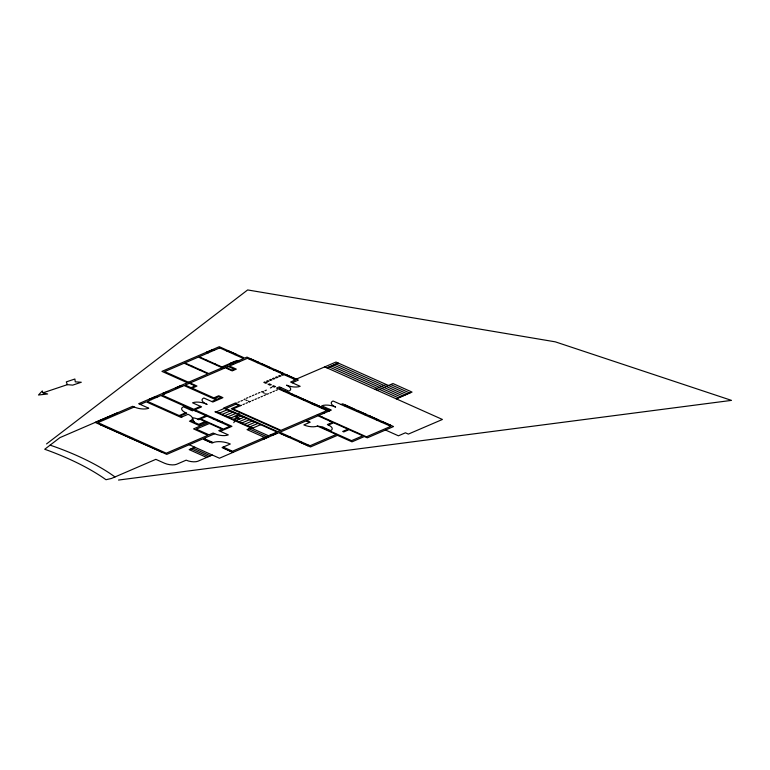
<?xml version="1.0" encoding="UTF-8"?>
<svg xmlns="http://www.w3.org/2000/svg" width="770" height="770" viewBox="0 0 770 770"><rect width="100%" height="100%" fill="white"/><g stroke="black" fill="none" stroke-linecap="round" stroke-linejoin="round"><path stroke-width="1.16" d="M233.791 422.672L236.101 418.659L239.682 418.688L234.436 416.435L237.362 416.474L239.143 413.403M46.547 443.934L247.651 289.944L555.305 341.842L731.5 400.381L118.522 480.057M212.289 455.022L197.871 461.249A8.672 3.484 10.5 0 1 186.167 460.171L176.725 464.233A8.894 3.571 10.5 0 1 164.52 463.222L155.838 459.344L111.467 478.459L106 479.72L103.863 478.209A171.845 69.079 10.5 0 0 47.807 450.363L44.718 449.266L59.925 437.62L117.435 412.836M206.986 352.227L212.607 349.801M226.9 351.091L228.016 350.61M191.817 366.655L192.567 366.328M206.062 360.524L206.812 360.196M234.85 354.652L235.966 354.161M200.306 370.437L201.057 370.12M214.541 364.316L215.292 363.989M221.924 366.953L236.91 360.504L239.566 361.688M229.518 363.796L229.932 364.316M230.759 363.267L235.129 361.38L235.928 361.736M188.496 382.257L207.987 373.873L184.136 363.219L164.645 371.602L196.985 386.049L192.105 388.147L213.848 397.859L218.719 395.761L222.953 397.657L212.838 402.017L203.829 397.984A9.875 3.966 10.5 0 0 206.158 403.961L207.217 404.433M222.232 367.752L208.737 373.556L184.887 362.891L198.381 357.088L223.82 368.455M149.977 399.072L155.598 396.646M162.903 393.508L167.398 391.574M176.022 387.859L180.517 385.924M292.205 382.748L298.385 380.082L246.968 357.107L244.716 358.069L219.277 346.702L161.931 371.371L187.38 382.748L138.658 403.711L148.726 408.206A10.539 4.235 10.5 0 1 134.249 407.003L97.896 422.643L166.281 453.203L207.881 435.3L193.568 428.9L200.316 426.003L189.439 421.142L193.357 421.084L194.425 421.556L193.482 421.96L198.785 424.328L205.157 421.594L199.853 419.226L198.727 419.708M140.246 404.423L146.242 401.844L180.96 417.359L188.082 414.289A10.539 4.235 10.5 0 1 190.565 420.661M190.094 382.969L225.321 367.81L232.213 370.89L236.332 369.119L229.441 366.039L247.43 358.3L295.67 379.86L290.608 382.036L300.156 386.299A9.875 3.966 10.5 0 1 286.584 385.164A9.875 3.966 10.5 0 1 288.914 391.131L279.366 386.867L276.555 388.08L328.511 411.296M249.287 359.128L250.414 358.647M100.61 424.838L101.736 424.357M257.238 362.68L258.364 362.198M261.482 364.576L262.608 364.094M269.433 368.127L270.559 367.646M273.668 370.024L274.794 369.542M179.169 415.569L185.734 412.749L186.792 413.221L180.228 416.041M191.355 410.323L192.664 409.765L160.853 395.549L147.368 401.353L182.086 416.868M200.537 406.377L193.79 409.274L161.979 395.068L184.097 385.549L215.898 399.765L211.779 401.536M130.043 437.986L131.16 437.504M195.051 410.824L196.177 410.343M281.628 373.575L282.744 373.094M131.901 438.813L133.017 438.332M264.957 381.91L263.831 382.392L265.958 383.344M266.458 381.266L267.96 380.621M269.452 379.976L270.953 379.331M272.455 378.686L273.956 378.041M275.448 377.396L276.95 376.751M278.451 376.106L279.953 375.462M281.454 374.817L282.946 374.172M267.517 381.737L269.019 381.092M270.52 380.447L272.012 379.803M273.514 379.158L275.015 378.513M276.517 377.868L278.008 377.223M279.51 376.578L281.012 375.933M282.513 375.288L284.005 374.644M285.863 375.471L286.989 374.99M204.589 415.088L205.715 414.606M193.357 421.084L192.808 417.792A7.902 3.176 10.5 0 1 197.861 419.15L205.917 415.685L193.722 410.237L192.413 410.805L183.404 406.772A9.875 3.966 10.5 0 0 185.734 412.749M244.889 398.918L243.926 399.794M246.39 398.273L247.892 397.628M249.393 396.983L250.885 396.338M252.387 395.693L253.888 395.048M255.39 394.394L256.882 393.749M258.383 393.104L259.885 392.459M270.376 387.945L271.877 387.3M235.678 403.345L236.428 403.018M237.93 402.373L239.431 401.728M240.923 401.083L242.425 400.439M263.417 391.41L261.386 391.815M264.909 390.765L266.41 390.12M216.389 411.815L224.253 408.427M293.813 379.023L294.939 378.542M296.267 379.138L335.989 362.044L407.551 394.019M219.373 413.153L227.237 409.765M280.954 387.579L279.269 388.311L328.039 410.102L329.724 409.37M326.865 367.829L338.117 362.988M241.462 405.27L233.031 408.899L281.002 430.334L326.913 410.583M242.964 404.625L244.465 403.981M245.957 403.336L247.459 402.691M248.96 402.046L250.462 401.401M251.954 400.756L253.455 400.111M254.957 399.466L256.458 398.822M257.95 398.177L259.452 397.532M260.953 396.887L262.454 396.242M263.956 395.597L265.448 394.952M268.451 393.663L266.949 394.307L265.679 393.74M269.952 393.018L271.444 392.373M272.946 391.728L274.447 391.083M275.949 390.438L277.441 389.793M222.155 414.395L230.028 411.007M213.338 419.005L214.464 418.514M224.936 415.636L232.81 412.248M283.841 391.333L284.967 390.852M227.718 416.878L235.591 413.49M230.499 418.129L238.363 414.741M221.288 422.557L222.415 422.066M233.281 419.371L241.154 415.983M291.801 394.894L292.918 394.404M161.305 451.961L162.431 451.48M236.072 420.613L243.936 417.225M293.919 395.838L295.045 395.356M238.854 421.854L246.718 418.466M214.715 433.751L213.126 433.038L208.997 434.819L196.283 429.131L209.401 423.49L222.116 429.169L218.747 430.623L228.286 434.886A9.875 3.966 10.5 0 1 214.715 433.751L203.848 438.428L213.126 442.577A12.513 5.024 10.5 0 1 230.317 444.011L222.068 447.562L232.935 452.414M220.335 431.335L231.953 426.33L194.849 409.756L201.596 406.849L192.587 402.825A9.875 3.966 10.5 0 1 206.158 403.961M241.636 423.096L249.509 419.708M204.175 439.564L205.301 439.083M301.869 399.389L302.995 398.908M244.417 424.347L252.291 420.959M194.8 447.206L189.17 449.622L206.668 457.438M303.986 400.342L305.113 399.851M247.199 425.589L255.072 422.201M210.537 442.404L211.663 441.922M213.126 442.577L212 443.058L202.722 438.91L166.763 454.387L95.191 422.422L132.661 406.291L134.249 407.003M249.981 426.83L257.854 423.442M250.953 427.918L247.026 429.612L264.514 437.427M252.021 428.399L260.635 424.684M311.937 403.894L313.063 403.403L329.599 410.824L326.538 409.428M314.064 404.837L315.18 404.356M223.396 448.15L224.522 447.668M322.014 408.389L323.14 407.908M229.758 450.989L230.885 450.508M375.106 389.379L386.347 384.548M340.975 404.539L342.66 403.807L393.547 426.551L367.309 437.841L364.364 436.523L351.996 441.845L337.453 435.339L310.464 446.956L278.663 432.74L219.45 458.217L189.227 444.714M263.783 438.91L268.278 436.975M272.214 435.281L276.709 433.346M377.233 390.332L392.969 383.556L412.056 392.084L396.309 398.86M344.71 405.713L345.836 405.232M281.166 433.856L282.282 433.375M321.456 417.35L322.207 417.022M352.67 409.265L353.786 408.783M289.116 437.408L290.242 436.927M317.413 426.06L322.101 426.84L330.58 430.632A9.221 3.706 10.5 0 0 328.405 425.05L327.346 424.578L332.592 422.326L318.01 415.81L306.768 420.651L310.214 422.181L303.842 424.925A9.875 3.966 10.5 0 0 317.413 426.06L336.24 434.472L310.002 445.763L279.789 432.259L306.017 420.969L309.463 422.509M329.406 420.901L330.157 420.584M356.905 411.161L358.031 410.68M323.159 427.311L322.409 427.639L351.534 440.652L362.776 435.81L349.022 429.67L343.776 431.922L342.717 431.45L347.963 429.188L333.651 422.797L328.405 425.05M299.713 442.153L300.839 441.662M364.855 414.712L365.981 414.231M369.1 416.608L370.226 416.127M307.663 445.705L308.789 445.214M377.05 420.16L378.176 419.679M381.294 422.056L382.411 421.575M389.245 425.618L390.371 425.127M43.024 392.815L47.644 393.98L38.5 395L42.292 390.939L43.024 392.815L67.346 384.663L72.727 385.125L81.293 382.247L75.258 381.843L74.873 379.013L66.307 381.891L67.346 384.663M50.089 445.147L53.785 446.417A167.061 67.154 10.5 0 1 109.571 473.175L115.019 476.928M390.717 384.528L409.804 393.056M335.864 363.96L384.105 385.51M386.222 386.463L405.309 394.991M333.612 364.922L381.853 386.482M383.97 387.425L403.057 395.953M331.369 365.894L379.61 387.445M381.728 388.398L400.814 396.925M329.117 366.857L377.358 388.417M379.475 389.36L398.562 397.888M324.748 366.876L442.432 419.467L408.35 434.097L405.434 432.798L398.427 435.81L385.472 430.026M250.221 358.724L258.171 362.275M262.416 364.172L270.366 367.723M274.611 369.619L282.561 373.171M286.806 375.067L294.756 378.619M227.833 350.697L235.784 354.248M345.653 405.309L353.603 408.87M357.838 410.757L365.798 414.318M370.033 416.204L377.983 419.766M382.228 421.652L390.178 425.213M212.337 349.686L213.925 350.398M335.345 406.955A9.875 3.966 10.5 0 1 333.015 400.987L390.833 426.32L366.472 436.802L318.761 415.482L331.321 410.083L321.773 405.819A9.875 3.966 10.5 0 1 335.345 406.955L335.614 407.07M206.716 352.102L208.304 352.814M230.913 363.084L233.57 364.268M266.016 382.382L267.084 382.854M269.202 383.807L271.319 384.75M273.437 385.703L275.564 386.646M284.784 390.929L292.735 394.49M294.852 395.433L302.803 398.985M304.93 399.938L312.88 403.49M314.997 404.433L322.948 407.985M268.075 384.288L270.193 385.241M272.32 386.184L274.438 387.137M322.418 412.518L324.006 413.23M317.356 414.693L318.953 415.405M262.974 392.527L264.428 393.181M245.736 399.948L247.189 400.602M248.441 401.16L249.711 401.728M240.712 405.597L235.148 403.105L223.531 408.11L277.075 432.028L232.473 451.22L223.194 447.072M180.257 385.808L181.845 386.521M281.348 433.78L289.299 437.331M299.905 442.067L307.856 445.618M175.762 387.743L177.35 388.455M275.381 432.759L276.979 433.462M270.886 434.694L272.474 435.406M252.772 428.072L215.658 411.488L214.907 411.815L268.451 435.743M167.138 391.449L168.726 392.161M266.949 436.388L268.538 437.091M248.989 428.765L266.487 436.59M162.643 393.383L164.231 394.096M262.454 438.322L264.043 439.025M222.212 422.345L216.803 420.179L221.924 422.47M155.328 396.531L156.926 397.243M197.861 419.15L198.92 419.621M149.707 398.947L151.305 399.659M204.368 439.487L210.73 442.327M223.579 448.073L229.941 450.912M192.923 448.015L210.412 455.83M191.047 448.814L208.545 456.629M100.803 424.761L130.217 437.909M132.074 438.736L161.498 451.884M219.739 347.896L199.122 356.77L222.982 367.425L243.59 358.56L219.739 347.896M189.343 383.296L185.214 385.067L191.047 387.676L195.176 385.905L189.343 383.296M228.315 366.52L226.072 367.492L231.905 370.101L234.147 369.128L228.315 366.52M219.026 396.56L214.907 398.331L217.024 399.284L221.144 397.503L219.026 396.56M206.976 416.156L200.604 418.899L223.396 429.083L229.768 426.339L206.976 416.156M235.986 404.144L225.87 408.495L277.816 431.71L280.261 430.661L231.221 408.745L238.902 405.444L235.986 404.144M206.216 422.066L199.844 424.809L201.432 425.521L207.804 422.778L206.216 422.066"/></g></svg>
